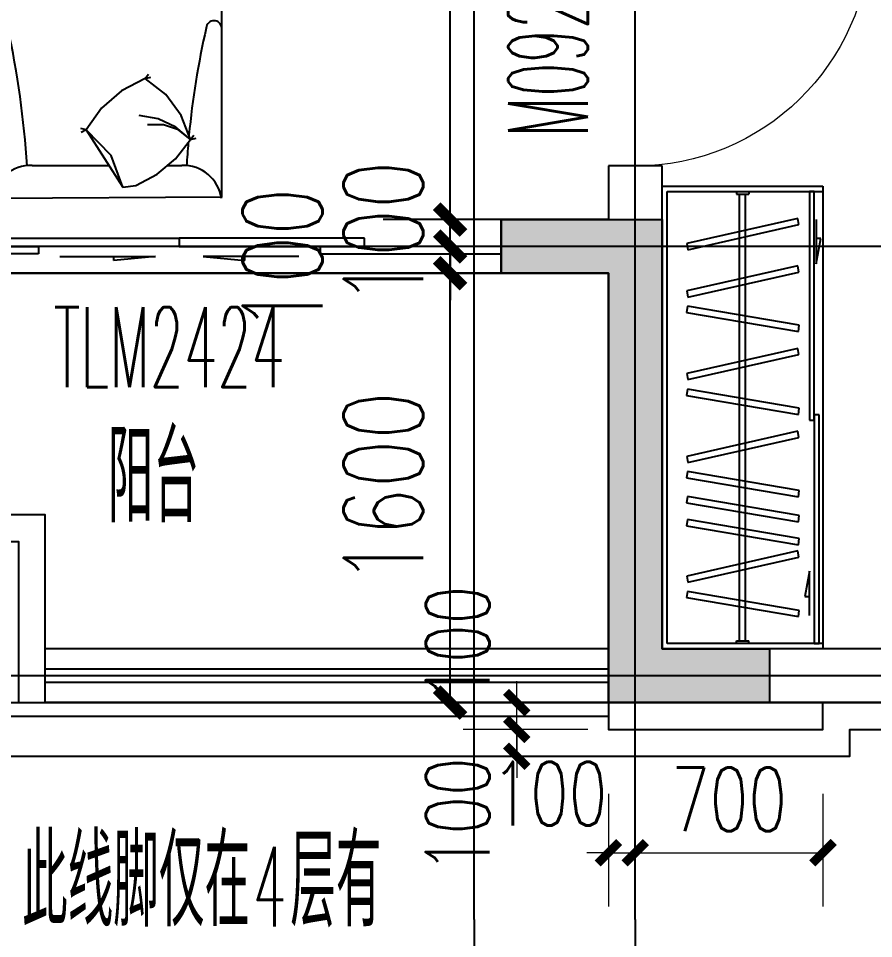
# Model space of a CAD drawing. Extents: x -129588 to 17450, y 1144 to 109436.
# Drawn here: x -2014 to 1175, y 72619 to 76048 of the extents above; entities that cross this region are included whole.
import ezdxf

# ---------------------------------------------------------------- set-up
doc = ezdxf.new("R2010")
doc.units = 0
doc.header["$LTSCALE"] = 1000
doc.header["$MEASUREMENT"] = 0
doc.linetypes.add('DASH', pattern=[0.35, 0.25, -0.1])
for name, color, linetype, plot in [('A-area(算全面积)', 21, 'Continuous', False), ('A-area(算半面积)', 23, 'Continuous', False), ('A-FUR', 8, 'Continuous', False)]:
    doc.layers.add(name, color=color, linetype=linetype, plot=plot)
for name, color, linetype in [('A-外装饰线脚', 7, 'Continuous'), ('A-第三道尺寸线', 105, 'Continuous'), ('A-线脚看线', 9, 'Continuous'), ('AE-FLOR', 151, 'Continuous'), ('AXIS', 3, 'Continuous'), ('DOTE', 16, 'Continuous'), ('PUB_HATCH', 8, 'Continuous'), ('PUB_TEXT', 7, 'Continuous'), ('WALL', 2, 'Continuous'), ('WINDOW', 4, 'Continuous'), ('WINDOW_TEXT', 7, 'Continuous'), ('剪力墙', 6, 'Continuous'), ('栏杆', 142, 'Continuous')]:
    doc.layers.add(name, color=color, linetype=linetype)
doc.layers.add('A-第四道尺寸线(线脚尺寸)', color=105, linetype='Continuous', lineweight=5)
doc.styles.add('_TCH_DIM', font='SIMPLEX.shx', dxfattribs={"width": 0.7, "bigfont": 'GBCBIG.shx'})
doc.styles.add('_TCH_DIM_T3', font='SIMPLEX.shx', dxfattribs={"width": 0.705882, "bigfont": 'GBCBIG.shx'})
doc.styles.add('_TCH_WINDOW', font='SIMPLEX.shx', dxfattribs={"width": 0.7, "height": 3.5, "bigfont": 'GBCBIG.shx'})
doc.styles.get("Standard").update_dxf_attribs({"font": 'gbenor.shx', "width": 0.7, "bigfont": 'gbcbig.shx'})
doc.dimstyles.new('_TCH_ARCH&&100', dxfattribs={"dimtxt": 297.5, "dimasz": 100, "dimexe": 250, "dimexo": 300, "dimgap": 100, "dimtad": 1, "dimdec": 0, "dimzin": 0, "dimdsep": 46, "dimtxsty": '_TCH_DIM_T3', "dimblk": 'ARCHTICK', "dimcen": 0.09, "dimclrt": 7, "dimazin": 2, "dimtfac": 1, "dimtdec": 0, "dimtix": 1, "dimtmove": 2, "dimatfit": 3, "dimfxl": 0, "dimtolj": 1, "dimtzin": 0, "dimarcsym": 0})
doc.dimstyles.new('_TCH_ARCH&&80', dxfattribs={"dimtxt": 238, "dimasz": 80, "dimexe": 200, "dimexo": 240, "dimgap": 80, "dimtad": 1, "dimdec": 0, "dimzin": 0, "dimdsep": 46, "dimtxsty": '_TCH_DIM_T3', "dimblk": 'ARCHTICK', "dimcen": 0.09, "dimclrt": 7, "dimazin": 2, "dimtfac": 1, "dimtdec": 0, "dimtix": 1, "dimtmove": 2, "dimatfit": 3, "dimfxl": 0, "dimtolj": 1, "dimtzin": 0, "dimarcsym": 0})

# ---------------------------------------------------------------- blocks, each defined once
blk = doc.blocks.new('zhouxianssceng0329')
at = {"layer": 'DOTE'}
for p, q in [((-313.7, 132089.9), (-313.7, 144298.2)), ((286.3, 132089.9), (286.3, 140298.2)), ((5501.3, 134598.2), (-44988.6, 134598.2)), ((5501.3, 132998.2), (-44988.6, 132998.2))]:
    blk.add_line(p, q, dxfattribs=at)
blk = doc.blocks.new('jgjlq030328')
at = {"layer": 'PUB_HATCH'}
blk.add_hatch(color=256, dxfattribs=at).paths.add_polyline_path([(-245535, 6411.9), (-245935, 6411.9), (-246135, 6411.9), (-246135, 8011.9), (-246535, 8011.9), (-246535, 8211.9), (-245935, 8211.9), (-245935, 6611.9), (-245535, 6611.9)])
at = {"layer": '剪力墙'}
blk.add_lwpolyline([(-245535, 6411.9), (-245935, 6411.9), (-246135, 6411.9), (-246135, 8011.9), (-246535, 8011.9), (-246535, 8211.9), (-245935, 8211.9), (-245935, 6611.9), (-245535, 6611.9)], close=True, dxfattribs=at)
blk = doc.blocks.new('A$C40FB7DD8')
at = {"layer": 'A-FUR'}
for p, q in [((41.5, 2879.3), (0, 2829.3)), ((41.5, 2879.3), (41.5, 780.5)), ((878.2, 2880.5), (48.2, 2880.5)), ((878.2, 2880.5), (48.2, 2880.5)), ((0, 2829.3), (0, 830.5)), ((928.2, 2830.5), (928.2, 830.5)), ((928.2, 2830.5), (928.2, 830.5)), ((178.2, 2380.5), (178.2, 2340.1)), ((178.2, 2380.5), (178.2, 2340.1)), ((178.2, 2136.3), (178.2, 1788.7)), ((178.2, 2136.3), (178.2, 1788.7)), ((258.2, 2052.9), (258.2, 1846.2)), ((258.2, 2052.9), (258.2, 1846.2)), ((928.2, 1830.5), (178.2, 1830.5)), ((178.2, 1830.5), (234.9, 1830.5)), ((928.2, 1830.5), (178.2, 1830.5)), ((178.2, 1830.5), (234.9, 1830.5)), ((508.2, 1830.5), (928.2, 1830.5)), ((508.2, 1830.5), (928.2, 1830.5)), ((178.2, 1396.7), (178.2, 1246.9)), ((178.2, 1396.7), (178.2, 1246.9)), ((178.2, 1005.8), (178.2, 945.4)), ((178.2, 1005.8), (178.2, 945.4)), ((48.2, 780.5), (0, 830.5)), ((1120.8, 835.2), (1885.8, 835.2)), ((1075.8, 88.2), (1075.8, 790.2)), ((1930.8, 88.2), (1930.8, 790.2)), ((48.2, 780.5), (878.2, 780.5)), ((48.2, 780.5), (878.2, 780.5)), ((403.2, 670.5), (403.2, 190.5)), ((403.2, 670.5), (403.2, 190.5)), ((103.2, 430.5), (703.2, 430.5)), ((1224.3, 205.2), (1511.1, 205.2)), ((1728.1, 205.2), (1782.4, 205.2)), ((1930.8, 88.2), (1076.9, 82.1))]:
    blk.add_line(p, q, dxfattribs=at)
for points in [[(346.7, 2797.9), (335.5, 2818.2)], [(346.7, 2797.9), (335.5, 2818.2)], [(346.7, 2797.9), (351.9, 2820.8)], [(346.7, 2797.9), (351.9, 2820.8)], [(108.7, 2296.4), (240.3, 2344.4), (346.7, 2797.9), (228.5, 2371.8), (108.7, 2296.4)], [(108.7, 2296.4), (240.3, 2344.4), (346.7, 2797.9), (228.5, 2371.8), (108.7, 2296.4)], [(558.7, 2203.4), (508, 2301.4), (436, 2383.9), (346.7, 2797.9)], [(558.7, 2203.4), (508, 2301.4), (436, 2383.9), (346.7, 2797.9)], [(108.7, 2296.4), (116.7, 2242), (163.4, 2154.2), (227.2, 2077.4), (306.1, 2015.1)], [(108.7, 2296.4), (116.7, 2242), (163.4, 2154.2), (227.2, 2077.4), (306.1, 2015.1)], [(306.1, 2015.1), (358.2, 2076.9), (392.2, 2149.6), (406.1, 2229.1)], [(306.1, 2015.1), (358.2, 2076.9), (392.2, 2149.6), (406.1, 2229.1)], [(306.1, 2015.1), (406.1, 2054.1), (492.6, 2118.4), (558.7, 2203.4), (577.5, 2190.4)], [(306.1, 2015.1), (406.1, 2054.1), (492.6, 2118.4), (558.7, 2203.4), (577.5, 2190.4)], [(558.7, 2203.4), (564.9, 2180.8)], [(558.7, 2203.4), (564.9, 2180.8)], [(306.1, 2015.1), (346.8, 2066.1), (367.7, 2128.1), (367.2, 2193.4)], [(306.1, 2015.1), (346.8, 2066.1), (367.7, 2128.1), (367.2, 2193.4)], [(306.1, 2015.1), (312.3, 1992.4)], [(306.1, 2015.1), (324.9, 2002.1)], [(306.1, 2015.1), (312.3, 1992.4)], [(306.1, 2015.1), (324.9, 2002.1)], [(394.2, 1922.8), (383.8, 1943.3)], [(394.2, 1922.8), (383.8, 1943.3)], [(606, 1379.1), (555.5, 1776.4), (483.5, 1858.8), (394.2, 1922.8)], [(606, 1379.1), (555.5, 1776.4), (483.5, 1858.8), (394.2, 1922.8)], [(157, 1771.5), (140.8, 1789.4)], [(157, 1771.5), (140.8, 1789.4)], [(157, 1771.5), (133.8, 1775)], [(157, 1771.5), (133.8, 1775)], [(157, 1771.5), (185.8, 1370.1), (234.4, 1282.6)], [(157, 1771.5), (185.8, 1370.1), (234.4, 1282.6)], [(88.4, 1390.3), (96.4, 1335.9), (143.1, 1248.1), (206.9, 1171.3), (285.8, 1109)], [(88.4, 1390.3), (96.4, 1335.9), (143.1, 1248.1), (206.9, 1171.3), (285.8, 1109)], [(419, 1274.8), (454.1, 1405)], [(419, 1274.8), (454.1, 1405)], [(459.1, 1232.4), (542.6, 1295.7), (606, 1379.1)], [(459.1, 1232.4), (542.6, 1295.7), (606, 1379.1)], [(606, 1379.1), (624.9, 1365.3)], [(606, 1379.1), (612.4, 1355.7)], [(606, 1379.1), (624.9, 1365.3)], [(606, 1379.1), (612.4, 1355.7)], [(88.4, 1190.3), (220, 1238.3), (326.4, 1341.9), (208.2, 1265.8), (88.4, 1190.3)], [(88.4, 1190.3), (220, 1238.3), (326.4, 1341.9), (208.2, 1265.8), (88.4, 1190.3)], [(326.4, 1341.9), (315.2, 1362.1)], [(326.4, 1341.9), (315.2, 1362.1)], [(326.4, 1341.9), (331.6, 1364.7)], [(326.4, 1341.9), (331.6, 1364.7)], [(538.4, 1097.4), (487.7, 1195.4), (415.6, 1277.8), (326.4, 1341.9)], [(538.4, 1097.4), (487.7, 1195.4), (415.6, 1277.8), (326.4, 1341.9)], [(411, 1282.1), (415.4, 1368.5)], [(411, 1282.1), (415.4, 1368.5)], [(285.8, 909), (337.8, 970.9), (371.8, 1043.5), (385.7, 1123)], [(285.8, 909), (337.8, 970.9), (371.8, 1043.5), (385.7, 1123)], [(285.8, 909), (385.8, 948.1), (472.2, 1012.4), (538.4, 1097.4), (557.1, 1084.4)], [(285.8, 909), (385.8, 948.1), (472.2, 1012.4), (538.4, 1097.4), (557.1, 1084.4)], [(285.8, 909), (326.5, 960), (347.4, 1022.1), (346.9, 1087.3)], [(285.8, 909), (326.5, 960), (347.4, 1022.1), (346.9, 1087.3)], [(538.4, 1097.4), (544.5, 1074.7)], [(538.4, 1097.4), (544.5, 1074.7)], [(285.8, 909), (291.9, 886.4)], [(285.8, 909), (304.5, 896)], [(285.8, 909), (291.9, 886.4)], [(285.8, 909), (304.5, 896)], [(335.5, 780.5), (335.5, 730.5)], [(1645.6, 529.3), (1557.4, 483.7), (1483.2, 418.8), (1425.6, 338.5)], [(1815.1, 302), (1780, 391.9), (1722.1, 469.8), (1645.6, 529.3), (1657.4, 546.2)], [(1645.6, 529.3), (1666, 534.9)], [(1815.1, 302), (1759.5, 348.8), (1694.1, 379.4), (1622.5, 391.9)], [(1425.6, 338.5), (1405, 343.2)], [(1815.1, 302), (1769.3, 338.6), (1713.4, 357.4), (1654.7, 356.9)], [(1425.6, 338.5), (1407.4, 328.4)], [(1562, 124.3), (1518.8, 242.7), (1425.6, 338.5), (1494.1, 232.2), (1562, 124.3)], [(1815.1, 302), (1826.9, 318.8)], [(1562, 124.3), (1610.9, 131.5), (1689.9, 173.5), (1759.1, 230.9), (1815.1, 302)], [(1815.1, 302), (1835.5, 307.5)]]:
    blk.add_lwpolyline(points, dxfattribs=at)
for points in [[(2077.4, 1330.5), (1377.4, 1330.5), (1377.4, 2330.5), (2077.4, 2330.5)], [(2057.4, 1350.5), (1397.4, 1350.5), (1397.4, 2310.5), (2057.4, 2310.5)], [(103.2, 190.5), (703.2, 190.5), (703.2, 670.5), (103.2, 670.5)], [(103.2, 190.5), (703.2, 190.5), (703.2, 670.5), (103.2, 670.5)]]:
    blk.add_lwpolyline(points, close=True, dxfattribs=at)
for radius in [200, 200, 120, 120]:
    blk.add_circle((403.2, 430.5), radius, dxfattribs=at)
for centre, radius, start, end in [((-691.2, 2409.1), 870.5, 357.129, 32.6893), ((-691.2, 2409.1), 870.5, 357.129, 32.6893), ((796.2, 2848.5), 32, 272.8767, 87.1233), ((796.2, 2848.5), 32, 272.8767, 87.1233), ((878.2, 2830.5), 50, 0, 90), ((878.2, 2830.5), 50, 0, 90), ((-79.7, 7198.9), 4469.4, 276.2284, 281.3225), ((-79.7, 7198.9), 4469.4, 276.2284, 281.3225), ((17.7, 4838), 2462.8, 273.7377, 275.4374), ((17.7, 4838), 2462.8, 273.7377, 275.4374), ((893.1, 878.9), 1157, 115.5423, 129.5101), ((893.1, 878.9), 1157, 115.5423, 129.5101), ((20.8, 1137.9), 157.6, 277.538, 2.7136), ((20.8, 1137.9), 157.6, 277.538, 2.7136), ((-20, -2497.3), 3428.8, 85.0947, 86.691), ((-20, -2497.3), 3428.8, 85.0947, 86.691), ((-55.1, -3291.8), 4223.3, 78.3483, 85.1217), ((-55.1, -3291.8), 4223.3, 78.3483, 85.1217), ((796.2, 812.4), 32, 272.8767, 87.1233), ((796.2, 812.4), 32, 272.8767, 87.1233), ((878.2, 830.5), 50, 270, 0), ((878.2, 830.5), 50, 270, 0), ((1120.8, 790.2), 45, 90, 180), ((1120.8, 790.2), 45, 90, 180), ((1885.8, 790.2), 45, 0, 90), ((1104.6, 716.4), 28.8, 2.8767, 177.1233), ((1104.6, 716.4), 28.8, 2.8767, 177.1233), ((1902.1, 716.4), 28.8, 2.8767, 177.1233), ((-2199, -8.8), 3410.7, 3.5908, 12.301), ((-2199, -8.8), 3410.7, 3.5908, 12.301), ((4880.8, 26.8), 3085.9, 167.0601, 174.5777), ((4880.8, 26.8), 3085.9, 175.0947, 176.691), ((1217.6, 63.5), 141.9, 87.2864, 172.462), ((1789.1, 63.5), 141.9, 7.538, 92.7136)]:
    blk.add_arc(centre, radius, start, end, dxfattribs=at)
blk = doc.blocks.new('u5g')
at = {"color": 8, "linetype": 'DASH', "ltscale": 20}
for p, q in [((10502.8, 151826.4), (10512.8, 151826.4)), ((10512.8, 151826.4), (10512.8, 151776.4)), ((12187.8, 151826.4), (12177.7, 151826.4)), ((12177.7, 151826.4), (12177.7, 151776.4)), ((12177.7, 151813.9), (10512.8, 151813.9)), ((10502.8, 151776.4), (10512.8, 151776.4)), ((12177.7, 151788.9), (10512.8, 151788.9)), ((12187.8, 151776.4), (12177.7, 151776.4))]:
    blk.add_line(p, q, dxfattribs=at)
at = {"color": 8, "ltscale": 20}
for p, q in [((11917.6, 151531.4), (12012.7, 151550.3)), ((12082.8, 151531.4), (11917.6, 151531.4)), ((12012.7, 151550.3), (12012.7, 151531.4)), ((10607.7, 151503.4), (10772.9, 151503.4)), ((10772.9, 151503.4), (10677.8, 151484.5)), ((10677.8, 151484.5), (10677.8, 151503.4))]:
    blk.add_line(p, q, dxfattribs=at)
at = {"linetype": 'DASH', "ltscale": 20}
for points in [[(12207.8, 152126.4), (10482.8, 152126.4), (10482.8, 151476.4), (12207.8, 151476.4)], [(10502.8, 151531.4), (11355.3, 151531.4), (11355.3, 151511.4), (10502.8, 151511.4)], [(11335.3, 151511.4), (12187.8, 151511.4), (12187.8, 151491.4), (11335.3, 151491.4)]]:
    blk.add_lwpolyline(points, close=True, dxfattribs=at)
blk.add_lwpolyline([(12187.8, 151476.4), (12187.8, 152106.4), (10502.8, 152106.4), (10502.8, 151476.4)], dxfattribs=at)
at = {"color": 8, "linetype": 'DASH', "ltscale": 20}
for points in [[(10603.3, 151578.7), (10696.8, 152026.6), (10719.8, 152021.8), (10626.3, 151573.9)], [(10780.1, 151578.7), (10873.6, 152026.6), (10896.6, 152021.8), (10803.1, 151573.9)], [(11001.3, 151572.3), (10930.5, 152024.3), (10953.7, 152028), (11024.5, 151576)], [(11087.5, 151578.7), (11181, 152026.6), (11204, 152021.8), (11110.4, 151573.9)], [(11310.5, 151572.3), (11239.7, 152024.3), (11262.9, 152028), (11333.7, 151576)], [(11396.6, 151578.7), (11490.1, 152026.6), (11513.1, 152021.8), (11419.6, 151573.9)], [(11617.8, 151572.3), (11547, 152024.3), (11570.2, 152028), (11641, 151576)], [(11711, 151572.3), (11640.2, 152024.3), (11663.4, 152028), (11734.2, 151576)], [(11796.6, 151572.3), (11725.8, 152024.3), (11749, 152028), (11819.8, 151576)], [(11842.7, 151578.7), (11936.3, 152026.6), (11959.3, 152021.8), (11865.7, 151573.9)], [(12064, 151572.3), (11993.2, 152024.3), (12016.4, 152028), (12087.2, 151576)]]:
    blk.add_lwpolyline(points, close=True, dxfattribs=at)
blk = doc.blocks.new('$DorLib2D$00000138')
at = {"color": 0, "linetype": 'Continuous'}
for p, q in [((-0.2875, 0), (-0.2875, 0.1538)), ((-0.2875, 0.1538), (0, 0.1538)), ((0, 0.1538), (0, 0)), ((0.2875, 0.1538), (0, 0.1538)), ((0.2875, 0), (0.2875, 0.1538)), ((-0.5, -0.1399), (-0.5, 0)), ((-0.5, 0), (-0.2188, 0)), ((0, 0), (-0.2875, 0)), ((-0.2188, 0), (-0.2188, -0.1399)), ((0, 0), (0.2875, 0)), ((0.2188, 0), (0.2188, -0.1399)), ((0.5, 0), (0.2188, 0)), ((0.5, 0), (0.5, -0.1946)), ((0.5, -0.1399), (0.5, 0)), ((-0.2188, -0.1399), (-0.5, -0.1399)), ((0.2188, -0.1399), (0.5, -0.1399)), ((-0.1857, -0.186), (-0.037, -0.186)), ((-0.037, -0.186), (-0.1019, -0.2583)), ((-0.1019, -0.2583), (-0.1019, -0.186)), ((0.1857, -0.186), (0.037, -0.186)), ((0.037, -0.186), (0.1019, -0.2583)), ((0.1019, -0.2583), (0.1019, -0.186))]:
    blk.add_line(p, q, dxfattribs=at)
blk = doc.blocks.new('$DorLib2D$00000001')
for p, q in [((0.45, 0.975), (0.5, 0.975)), ((0.45, 0), (0.45, 0.975)), ((0.5, 0), (0.5, 0.975)), ((0.5, 0), (0.45, 0))]:
    blk.add_line(p, q)
at = {"lineweight": 13}
blk.add_arc((0.475, 0), 0.975, 91.4693, 180, dxfattribs=at)
blk = doc.blocks.new('_ArchTick')
at = {"color": 0, "linetype": 'ByBlock', "const_width": 0.4}
blk.add_lwpolyline([(-0.5, -0.5), (0.5, 0.5)], dxfattribs=at)
blk = doc.blocks.new('*D1068')
at = {"layer": 'A-第三道尺寸线', "color": 0, "lineweight": -2, "transparency": 16777216}
for p, q in [((90662, 165334.8), (90121.7, 165334.8)), ((90371.7, 160734.8), (90371.7, 165334.8)), ((90662, 160734.8), (90121.7, 160734.8))]:
    blk.add_line(p, q, dxfattribs=at)
at = {"layer": 'Defpoints', "color": 0, "transparency": 16777216}
for p in [(90371.7, 165334.8), (90962, 165334.8), (90962, 160734.8)]:
    blk.add_point(p, dxfattribs=at)
at = {"layer": 'A-第三道尺寸线', "color": 0, "lineweight": -2, "transparency": 16777216, "xscale": 100, "yscale": 100, "zscale": 100}
for p, rotation in [((90371.7, 165334.8), 90), ((90371.7, 160734.8), 270)]:
    blk.add_blockref('_ArchTick', p, dxfattribs=dict(at, rotation=rotation))
at = {"layer": 'A-第三道尺寸线', "color": 7, "transparency": 16777216, "insert": (90123, 163034.8), "char_height": 297.5, "attachment_point": 5, "rotation": 90, "style": '_TCH_DIM_T3'}
blk.add_mtext('\\A1;4600', dxfattribs=at)
blk = doc.blocks.new('*D1069')
at = {"layer": 'A-第三道尺寸线', "color": 0, "lineweight": -2, "transparency": 16777216}
for p, q in [((90371.7, 160734.8), (90371.7, 160834.8)), ((90662, 160734.8), (90121.7, 160734.8)), ((90371.7, 160634.8), (90371.7, 160734.8)), ((90662, 160634.8), (90121.7, 160634.8)), ((90371.7, 160634.8), (90371.7, 160534.8))]:
    blk.add_line(p, q, dxfattribs=at)
at = {"layer": 'Defpoints', "color": 0, "transparency": 16777216}
for p in [(90371.7, 160734.8), (90962, 160734.8), (90962, 160634.8)]:
    blk.add_point(p, dxfattribs=at)
at = {"layer": 'A-第三道尺寸线', "color": 0, "lineweight": -2, "transparency": 16777216, "xscale": 100, "yscale": 100, "zscale": 100}
for p, rotation in [((90371.7, 160734.8), 270), ((90371.7, 160634.8), 90)]:
    blk.add_blockref('_ArchTick', p, dxfattribs=dict(at, rotation=rotation))
at = {"layer": 'A-第三道尺寸线', "color": 7, "transparency": 16777216, "insert": (90123, 160684.8), "char_height": 297.5, "attachment_point": 5, "rotation": 90, "style": '_TCH_DIM_T3'}
blk.add_mtext('\\A1;100', dxfattribs=at)
blk = doc.blocks.new('*D1070')
at = {"layer": 'A-第三道尺寸线', "color": 0, "lineweight": -2, "transparency": 16777216}
for p, q in [((90371.7, 160634.8), (90371.7, 160734.8)), ((90662, 160634.8), (90121.7, 160634.8)), ((90371.7, 160534.8), (90371.7, 160634.8)), ((90662, 160534.8), (90121.7, 160534.8)), ((90371.7, 160534.8), (90371.7, 160434.8))]:
    blk.add_line(p, q, dxfattribs=at)
at = {"layer": 'Defpoints', "color": 0, "transparency": 16777216}
for p in [(90371.7, 160634.8), (90962, 160634.8), (90962, 160534.8)]:
    blk.add_point(p, dxfattribs=at)
at = {"layer": 'A-第三道尺寸线', "color": 0, "lineweight": -2, "transparency": 16777216, "xscale": 100, "yscale": 100, "zscale": 100}
for p, rotation in [((90371.7, 160634.8), 270), ((90371.7, 160534.8), 90)]:
    blk.add_blockref('_ArchTick', p, dxfattribs=dict(at, rotation=rotation))
at = {"layer": 'A-第三道尺寸线', "color": 7, "transparency": 16777216, "insert": (89746.7, 160584.8), "char_height": 297.5, "attachment_point": 5, "rotation": 90, "style": '_TCH_DIM_T3'}
blk.add_mtext('\\A1;100', dxfattribs=at)
blk = doc.blocks.new('*D1071')
at = {"layer": 'A-第三道尺寸线', "color": 0, "lineweight": -2, "transparency": 16777216}
for p, q in [((90662, 160534.8), (90121.7, 160534.8)), ((90371.7, 158934.8), (90371.7, 160534.8)), ((90662, 158934.8), (90121.7, 158934.8))]:
    blk.add_line(p, q, dxfattribs=at)
at = {"layer": 'Defpoints', "color": 0, "transparency": 16777216}
for p in [(90371.7, 160534.8), (90962, 160534.8), (90962, 158934.8)]:
    blk.add_point(p, dxfattribs=at)
at = {"layer": 'A-第三道尺寸线', "color": 0, "lineweight": -2, "transparency": 16777216, "xscale": 100, "yscale": 100, "zscale": 100}
for p, rotation in [((90371.7, 160534.8), 90), ((90371.7, 158934.8), 270)]:
    blk.add_blockref('_ArchTick', p, dxfattribs=dict(at, rotation=rotation))
at = {"layer": 'A-第三道尺寸线', "color": 7, "transparency": 16777216, "insert": (90123, 159734.8), "char_height": 297.5, "attachment_point": 5, "rotation": 90, "style": '_TCH_DIM_T3'}
blk.add_mtext('\\A1;1600', dxfattribs=at)
blk = doc.blocks.new('ssxianjiao0329')
at = {"layer": 'A-外装饰线脚'}
blk.add_lwpolyline([(186.3, 132898.2), (186.3, 132798.2), (986.3, 132798.2), (986.3, 132898.2)], dxfattribs=at)
at = {"layer": 'A-线脚看线'}
blk.add_lwpolyline([(-3213.7, 132848.2), (186.3, 132848.2)], dxfattribs=at)
blk = doc.blocks.new('*D1514')
at = {"layer": 'A-第四道尺寸线(线脚尺寸)', "color": 0, "lineweight": -2, "transparency": 16777216}
for p, q in [((186.3, 73158.2), (186.3, 72738.7)), ((286.3, 73158.2), (286.3, 72738.7)), ((186.3, 72938.7), (106.3, 72938.7)), ((186.3, 72938.7), (286.3, 72938.7)), ((286.3, 72938.7), (366.3, 72938.7))]:
    blk.add_line(p, q, dxfattribs=at)
at = {"layer": 'Defpoints', "color": 0, "transparency": 16777216}
for p in [(186.3, 73398.2), (286.3, 73398.2), (286.3, 72938.7)]:
    blk.add_point(p, dxfattribs=at)
at = {"layer": 'A-第四道尺寸线(线脚尺寸)', "color": 0, "lineweight": -2, "transparency": 16777216, "xscale": 80, "yscale": 80, "zscale": 80}
blk.add_blockref('_ArchTick', (186.3, 72938.7), dxfattribs=at)
at = {"layer": 'A-第四道尺寸线(线脚尺寸)', "color": 0, "lineweight": -2, "transparency": 16777216, "xscale": 80, "yscale": 80, "zscale": 80, "rotation": 180}
blk.add_blockref('_ArchTick', (286.3, 72938.7), dxfattribs=at)
at = {"layer": 'A-第四道尺寸线(线脚尺寸)', "color": 7, "transparency": 16777216, "insert": (-33.7, 73158.7), "char_height": 238, "attachment_point": 5, "style": '_TCH_DIM_T3'}
blk.add_mtext('\\A1;100', dxfattribs=at)
blk = doc.blocks.new('*D1515')
at = {"layer": 'A-第四道尺寸线(线脚尺寸)', "color": 0, "lineweight": -2, "transparency": 16777216}
for p, q in [((286.3, 73158.2), (286.3, 72738.7)), ((986.3, 73158.2), (986.3, 72738.7)), ((286.3, 72938.7), (986.3, 72938.7))]:
    blk.add_line(p, q, dxfattribs=at)
at = {"layer": 'Defpoints', "color": 0, "transparency": 16777216}
for p in [(286.3, 73398.2), (986.3, 73398.2), (986.3, 72938.7)]:
    blk.add_point(p, dxfattribs=at)
at = {"layer": 'A-第四道尺寸线(线脚尺寸)', "color": 0, "lineweight": -2, "transparency": 16777216, "xscale": 80, "yscale": 80, "zscale": 80, "rotation": 180}
blk.add_blockref('_ArchTick', (286.3, 72938.7), dxfattribs=at)
at = {"layer": 'A-第四道尺寸线(线脚尺寸)', "color": 0, "lineweight": -2, "transparency": 16777216, "xscale": 80, "yscale": 80, "zscale": 80}
blk.add_blockref('_ArchTick', (986.3, 72938.7), dxfattribs=at)
at = {"layer": 'A-第四道尺寸线(线脚尺寸)', "color": 7, "transparency": 16777216, "insert": (636.3, 73137.7), "char_height": 238, "attachment_point": 5, "style": '_TCH_DIM_T3'}
blk.add_mtext('\\A1;700', dxfattribs=at)
blk = doc.blocks.new('*D1532')
at = {"layer": 'A-第四道尺寸线(线脚尺寸)', "color": 0, "lineweight": -2, "transparency": 16777216}
for p, q in [((-155.6, 73498.2), (-155.6, 73578.2)), ((109.8, 73498.2), (-355.6, 73498.2)), ((-155.6, 73398.2), (-155.6, 73498.2)), ((109.8, 73398.2), (-355.6, 73398.2)), ((-155.6, 73398.2), (-155.6, 73318.2))]:
    blk.add_line(p, q, dxfattribs=at)
at = {"layer": 'Defpoints', "color": 0, "transparency": 16777216}
for p in [(-155.6, 73498.2), (349.8, 73498.2), (349.8, 73398.2)]:
    blk.add_point(p, dxfattribs=at)
at = {"layer": 'A-第四道尺寸线(线脚尺寸)', "color": 0, "lineweight": -2, "transparency": 16777216, "xscale": 80, "yscale": 80, "zscale": 80}
for p, rotation in [((-155.6, 73498.2), 270), ((-155.6, 73398.2), 90)]:
    blk.add_blockref('_ArchTick', p, dxfattribs=dict(at, rotation=rotation))
at = {"layer": 'A-第四道尺寸线(线脚尺寸)', "color": 7, "transparency": 16777216, "insert": (-375.6, 73718.2), "char_height": 238, "attachment_point": 5, "rotation": 90, "style": '_TCH_DIM_T3'}
blk.add_mtext('\\A1;100', dxfattribs=at)
blk = doc.blocks.new('*D1533')
at = {"layer": 'A-第四道尺寸线(线脚尺寸)', "color": 0, "lineweight": -2, "transparency": 16777216}
for p, q in [((-155.6, 73398.2), (-155.6, 73478.2)), ((109.8, 73398.2), (-355.6, 73398.2)), ((-155.6, 73298.2), (-155.6, 73398.2)), ((109.8, 73298.2), (-355.6, 73298.2)), ((-155.6, 73298.2), (-155.6, 73218.2))]:
    blk.add_line(p, q, dxfattribs=at)
at = {"layer": 'Defpoints', "color": 0, "transparency": 16777216}
for p in [(-155.6, 73398.2), (349.8, 73398.2), (349.8, 73298.2)]:
    blk.add_point(p, dxfattribs=at)
at = {"layer": 'A-第四道尺寸线(线脚尺寸)', "color": 0, "lineweight": -2, "transparency": 16777216, "xscale": 80, "yscale": 80, "zscale": 80}
for p, rotation in [((-155.6, 73398.2), 270), ((-155.6, 73298.2), 90)]:
    blk.add_blockref('_ArchTick', p, dxfattribs=dict(at, rotation=rotation))
at = {"layer": 'A-第四道尺寸线(线脚尺寸)', "color": 7, "transparency": 16777216, "insert": (-375.6, 73078.2), "char_height": 238, "attachment_point": 5, "rotation": 90, "style": '_TCH_DIM_T3'}
blk.add_mtext('\\A1;100', dxfattribs=at)
blk = doc.blocks.new('*D908')
at = {"layer": 'AXIS', "color": 0, "lineweight": -2, "transparency": 16777216}
for p, q in [((-3313.7, 72389.9), (-3313.7, 69939.9)), ((-313.7, 72389.9), (-313.7, 69939.9)), ((-3313.7, 70189.9), (-313.7, 70189.9))]:
    blk.add_line(p, q, dxfattribs=at)
at = {"layer": 'Defpoints', "color": 0, "transparency": 16777216}
for p in [(-3313.7, 72689.9), (-313.7, 72689.9), (-313.7, 70189.9)]:
    blk.add_point(p, dxfattribs=at)
at = {"layer": 'AXIS', "color": 0, "lineweight": -2, "transparency": 16777216, "xscale": 100, "yscale": 100, "zscale": 100, "rotation": 180}
blk.add_blockref('_ArchTick', (-3313.7, 70189.9), dxfattribs=at)
at = {"layer": 'AXIS', "color": 0, "lineweight": -2, "transparency": 16777216, "xscale": 100, "yscale": 100, "zscale": 100}
blk.add_blockref('_ArchTick', (-313.7, 70189.9), dxfattribs=at)
at = {"layer": 'AXIS', "color": 7, "transparency": 16777216, "insert": (-1813.7, 70438.6), "char_height": 297.5, "attachment_point": 5, "style": '_TCH_DIM_T3'}
blk.add_mtext('\\A1;3000', dxfattribs=at)
blk = doc.blocks.new('*D909')
at = {"layer": 'AXIS', "color": 0, "lineweight": -2, "transparency": 16777216}
for p, q in [((-313.7, 72389.9), (-313.7, 69939.9)), ((286.3, 72389.9), (286.3, 69939.9)), ((-313.7, 70189.9), (-413.7, 70189.9)), ((-313.7, 70189.9), (286.3, 70189.9)), ((286.3, 70189.9), (386.3, 70189.9))]:
    blk.add_line(p, q, dxfattribs=at)
at = {"layer": 'Defpoints', "color": 0, "transparency": 16777216}
for p in [(-313.7, 72689.9), (286.3, 72689.9), (286.3, 70189.9)]:
    blk.add_point(p, dxfattribs=at)
at = {"layer": 'AXIS', "color": 0, "lineweight": -2, "transparency": 16777216, "xscale": 100, "yscale": 100, "zscale": 100}
blk.add_blockref('_ArchTick', (-313.7, 70189.9), dxfattribs=at)
at = {"layer": 'AXIS', "color": 0, "lineweight": -2, "transparency": 16777216, "xscale": 100, "yscale": 100, "zscale": 100, "rotation": 180}
blk.add_blockref('_ArchTick', (286.3, 70189.9), dxfattribs=at)
at = {"layer": 'AXIS', "color": 7, "transparency": 16777216, "insert": (-13.7, 70438.6), "char_height": 297.5, "attachment_point": 5, "style": '_TCH_DIM_T3'}
blk.add_mtext('\\A1;600', dxfattribs=at)
blk = doc.blocks.new('*D910')
at = {"layer": 'AXIS', "color": 0, "lineweight": -2, "transparency": 16777216}
for p, q in [((286.3, 72389.9), (286.3, 69939.9)), ((3886.3, 72389.9), (3886.3, 69939.9)), ((286.3, 70189.9), (3886.3, 70189.9))]:
    blk.add_line(p, q, dxfattribs=at)
at = {"layer": 'Defpoints', "color": 0, "transparency": 16777216}
for p in [(286.3, 72689.9), (3886.3, 72689.9), (3886.3, 70189.9)]:
    blk.add_point(p, dxfattribs=at)
at = {"layer": 'AXIS', "color": 0, "lineweight": -2, "transparency": 16777216, "xscale": 100, "yscale": 100, "zscale": 100, "rotation": 180}
blk.add_blockref('_ArchTick', (286.3, 70189.9), dxfattribs=at)
at = {"layer": 'AXIS', "color": 0, "lineweight": -2, "transparency": 16777216, "xscale": 100, "yscale": 100, "zscale": 100}
blk.add_blockref('_ArchTick', (3886.3, 70189.9), dxfattribs=at)
at = {"layer": 'AXIS', "color": 7, "transparency": 16777216, "insert": (2086.3, 70438.6), "char_height": 297.5, "attachment_point": 5, "style": '_TCH_DIM_T3'}
blk.add_mtext('\\A1;3600', dxfattribs=at)
blk = doc.blocks.new('a5huxing0323')
at = {"layer": 'AE-FLOR'}
for points in [[(90962, 159134.8), (88862, 159134.8)], [(90962, 158934.8), (88862, 158934.8)]]:
    blk.add_lwpolyline(points, dxfattribs=at)
at = {"layer": 'WALL'}
for p, q in [((91162, 160934.8), (90962, 160934.8)), ((90962, 160934.8), (90962, 160734.8)), ((91162, 160634.8), (91162, 160934.8)), ((90962, 160734.8), (90562, 160734.8)), ((90562, 160734.8), (90562, 160534.8)), ((91162, 160634.8), (91162, 159134.8)), ((90562, 160534.8), (90962, 160534.8)), ((90962, 160534.8), (90962, 158934.8)), ((94562, 159134.8), (91162, 159134.8)), ((94762, 158934.8), (90962, 158934.8))]:
    blk.add_line(p, q, dxfattribs=at)
at = {"layer": 'WINDOW'}
blk.add_line((90562, 160534.8), (88162, 160534.8), dxfattribs=at)
at = {"layer": '栏杆'}
for points in [[(87562, 159534.8), (88762, 159534.8), (88762, 158934.8), (88862, 158934.8), (88862, 159634.8), (87562, 159634.8)], [(90962, 159059.8), (88862, 159059.8)], [(90962, 159009.8), (88862, 159009.8)]]:
    blk.add_lwpolyline(points, dxfattribs=at)
blk.add_blockref('A$C40FB7DD8', (87589.2, 160731))
at = {"layer": 'A-FUR', "xscale": -1, "yscale": 0.9231000000145286, "rotation": 90}
blk.add_blockref('u5g', (231589.9, 171342.6), dxfattribs=at)
at = {"layer": 'WINDOW'}
ref = blk.add_blockref('$DorLib2D$00000001', (91062, 161384.8), dxfattribs=dict(at, xscale=-900, yscale=900, zscale=-900, rotation=270))
ref.add_attrib('A', 'M0923', (90885.8, 161041.8), dxfattribs={"layer": 'WINDOW_TEXT', "height": 297.5, "rotation": 90, "style": '_TCH_WINDOW', "width": 0.494118})
ref = blk.add_blockref('$DorLib2D$00000138', (89362, 160634.8), dxfattribs=dict(at, xscale=2400, yscale=-200, zscale=2400, rotation=180))
ref.add_attrib('A', 'TLM2424', (88893, 160111), dxfattribs={"layer": 'WINDOW_TEXT', "height": 297.5, "style": '_TCH_WINDOW', "width": 0.494118})
at = {"layer": 'PUB_TEXT', "width": 0.7}
blk.add_text('阳台', height=337.59, dxfattribs=at).set_placement((89095.4, 159606.4))
at = {"layer": 'A-第三道尺寸线'}
for p1, p2, picture, middle in [((90962, 160734.8), (90962, 165334.8), '*D1068', (90123, 163034.8)), ((90962, 160634.8), (90962, 160734.8), '*D1069', (90123, 160684.8)), ((90962, 158934.8), (90962, 160534.8), '*D1071', (90123, 159734.8))]:
    dim = blk.add_aligned_dim(p1=p1, p2=p2, distance=590.3, dimstyle='_TCH_ARCH&&100', dxfattribs=at)
    dim.commit()
    dim.dimension.update_dxf_attribs({"geometry": picture, "text_midpoint": middle})
dim = blk.add_linear_dim(base=(90371.7, 160634.8), p1=(90962, 160534.8), p2=(90962, 160634.8), angle=90, dimstyle='_TCH_ARCH&&100', dxfattribs=at)
dim.commit()
dim.dimension.update_dxf_attribs({"geometry": '*D1070', "text_midpoint": (89746.7, 160584.8), "dimtype": 161})
blk = doc.blocks.new('34cengxianjiao0427')
at = {"layer": 'A-第四道尺寸线(线脚尺寸)'}
for base, p1, p2, angle, picture, middle in [((-155.6, 73498.2), (349.8, 73398.2), (349.8, 73498.2), 90, '*D1532', (-375.6, 73718.2)), ((-155.6, 73398.2), (349.8, 73298.2), (349.8, 73398.2), 90, '*D1533', (-375.6, 73078.2)), ((286.3, 72938.7), (186.3, 73398.2), (286.3, 73398.2), 0, '*D1514', (-33.7, 73158.7))]:
    dim = blk.add_linear_dim(base=base, p1=p1, p2=p2, angle=angle, dimstyle='_TCH_ARCH&&80', dxfattribs=at)
    dim.commit()
    dim.dimension.update_dxf_attribs({"geometry": picture, "text_midpoint": middle, "dimtype": 161})
dim = blk.add_aligned_dim(p1=(286.3, 73398.2), p2=(986.3, 73398.2), distance=-459.5, dimstyle='_TCH_ARCH&&80', dxfattribs=at)
dim.commit()
dim.dimension.update_dxf_attribs({"geometry": '*D1515', "text_midpoint": (636.3, 73137.7)})

msp = doc.modelspace()

# ---------------------------------------------------------------- linework, layer by layer
at = {"layer": 'AXIS'}
for p, q in [((-313.7, 72689.9), (-313.7, 68689.9)), ((286.3, 72689.9), (286.3, 68689.9))]:
    msp.add_line(p, q, dxfattribs=at)

# ---------------------------------------------------------------- block references
msp.add_blockref('zhouxianssceng0329', (0, -59400))
at = {"layer": '剪力墙'}
msp.add_blockref('jgjlq030328', (246321.3, 67086.3), dxfattribs=at)

# ---------------------------------------------------------------- texts
at = {"layer": 'PUB_TEXT', "style": '_TCH_DIM', "width": 0.494118}
msp.add_text('4', height=297.5, dxfattribs=at).set_placement((-1140.1, 72663.7))

# ---------------------------------------------------------------- dimensions: what is measured, and where the dimension line sits
at = {"layer": 'AXIS'}
for p1, p2, picture, middle in [((-3313.7, 72689.9), (-313.7, 72689.9), '*D908', (-1813.7, 70438.6)), ((-313.7, 72689.9), (286.3, 72689.9), '*D909', (-13.7, 70438.6)), ((286.3, 72689.9), (3886.3, 72689.9), '*D910', (2086.3, 70438.6))]:
    dim = msp.add_aligned_dim(p1=p1, p2=p2, distance=-2500, dimstyle='_TCH_ARCH&&100', dxfattribs=at)
    dim.commit()
    dim.dimension.update_dxf_attribs({"geometry": picture, "text_midpoint": middle})

# ---------------------------------------------------------------- next in the draw order: block references
msp.add_blockref('a5huxing0323', (-90775.7, -85436.6))

# ---------------------------------------------------------------- next in the draw order: linework, layer by layer
msp.add_lwpolyline([(-3063.7, 73298.2), (1086.3, 73298.2), (1086.3, 73398.2), (4086.3, 73398.2), (4086.3, 73998.2), (4786.3, 73998.2), (4786.3, 80698.2), (4086.3, 80698.2), (4086.3, 83998.2), (-113.7, 83998.2), (-113.7, 84698.2), (2786.3, 84698.2), (2786.3, 88198.2), (2386.3, 88198.2), (2386.3, 94598.2), (1686.3, 94598.2), (1686.3, 95498.2), (-8613.7, 95498.2), (-8613.7, 92698.2), (-20213.7, 92698.2), (-20213.7, 89498.2)])
at = {"layer": 'A-area(算全面积)'}
for points in [[(-404, 75098.2), (186.3, 75098.2), (186.3, 73498.2), (3986.3, 73498.2), (3986.3, 83898.2), (-213.7, 83898.2), (-213.7, 84798.2), (986.3, 84798.2), (986.3, 84798.2), (986.3, 87898.2), (1586.3, 87898.2), (1586.3, 95398.2), (-8513.7, 95398.2), (-8513.7, 92598.2), (-20113.7, 92598.2)], [(-20213.7, 75098.2), (-13613.7, 75098.2), (-10013.7, 75098.2), (-9713.7, 75098.2), (-6813.7, 75098.2), (-3413.7, 75098.2), (-3213.7, 75098.2), (-1913.7, 75098.2), (-404, 75098.2)]]:
    msp.add_lwpolyline(points, dxfattribs=at)
at = {"layer": 'A-area(算半面积)'}
msp.add_lwpolyline([(-6813.7, 73498.2), (186.3, 73498.2), (186.3, 75098.2), (-6813.7, 75098.2)], close=True, dxfattribs=at)

# ---------------------------------------------------------------- next in the draw order: block references
msp.add_blockref('ssxianjiao0329', (0, -59400))
at = {"layer": 'A-第四道尺寸线(线脚尺寸)'}
msp.add_blockref('34cengxianjiao0427', (0, 0), dxfattribs=at)

# ---------------------------------------------------------------- next in the draw order: texts
at = {"layer": 'PUB_TEXT', "style": '_TCH_DIM', "width": 0.7}
for s, p in [('此线脚仅在', (-2000.2, 72663.7)), ('层有', (-1000.1, 72663.7))]:
    msp.add_text(s, height=337.59, dxfattribs=at).set_placement(p)

doc.saveas('drawing.dxf')
